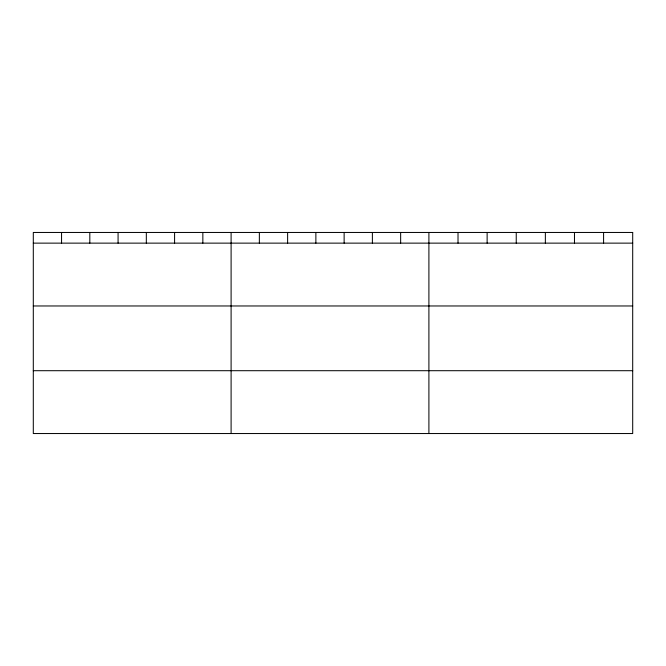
<?xml version="1.0" encoding="UTF-8"?>
<svg xmlns="http://www.w3.org/2000/svg" width="666" height="666" viewBox="0 0 666 666"><rect width="100%" height="100%" fill="white"/><g stroke="black" fill="none" stroke-linecap="round" stroke-linejoin="round"><path stroke-width="1" d="M33.3 243.132L632.7 243.132M33.3 305.969L632.7 305.969M33.3 370.704L632.7 370.704M603.587 232.459L603.587 243.132M574.475 232.459L574.475 243.132M545.362 232.459L545.362 243.132M516.242 232.459L516.242 243.132M487.129 232.459L487.129 243.132M458.017 232.459L458.017 243.132M428.904 232.459L428.904 433.541M400.649 232.459L400.649 243.132M372.386 232.459L372.386 243.132M344.131 232.459L344.131 243.132M315.875 232.459L315.875 243.132M287.62 232.459L287.62 243.132M259.357 232.459L259.357 243.132M231.102 232.459L231.102 433.541M202.847 232.459L202.847 243.132M174.584 232.459L174.584 243.132M146.329 232.459L146.329 243.132M118.073 232.459L118.073 243.132M89.818 232.459L89.818 243.132M61.555 232.459L61.555 243.132M632.7 232.459L33.3 232.459L33.3 433.541L632.7 433.541L632.7 232.459"/></g></svg>
